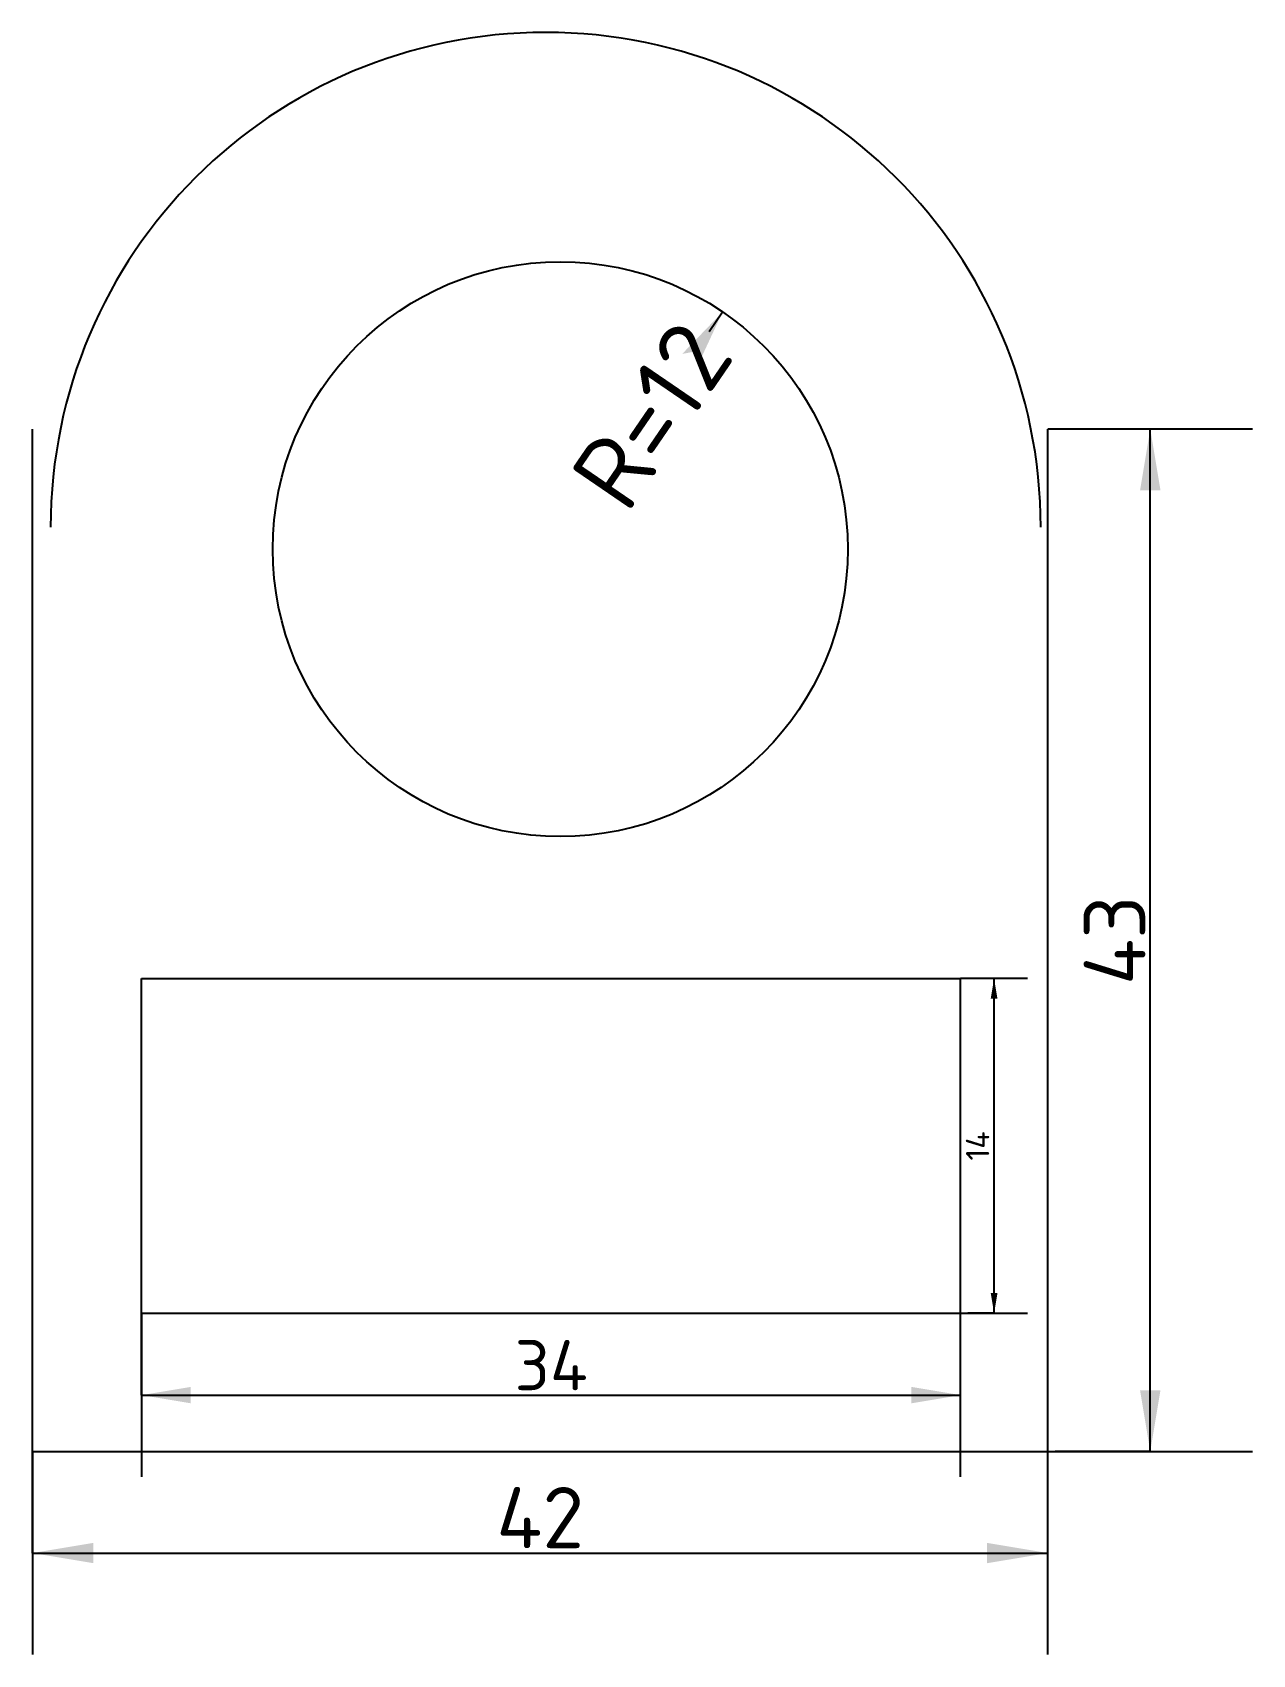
# Model space of a CAD drawing. Extents: x 0 to 50.9, y -8.5 to 59.2.
import ezdxf
from ezdxf.enums import TextEntityAlignment as Align

# ---------------------------------------------------------------- set-up
doc = ezdxf.new("R2010")
doc.units = 0
doc.layers.add('DIMENSIONS', color=1, linetype='CONTINUOUS')
doc.styles.add('ISOCPEUR', font='isocpeur.ttf')

# ---------------------------------------------------------------- blocks, each defined once
blk = doc.blocks.new('DIMTICK_ARROW')
at = {"color": 5}
blk.add_line((0, 0.5), (0, -0.5), dxfattribs=at)
at = {"color": 7}
blk.add_solid([(0, 0), (0.3, 0.05), (0.3, -0.05)], dxfattribs=at)
blk = doc.blocks.new('DIMTICK_RADIUS')
at = {"color": 7}
blk.add_solid([(0, 0), (0.3, 0.05), (0.3, -0.05), (0.25, 0)], dxfattribs=at)

msp = doc.modelspace()

# ---------------------------------------------------------------- linework, layer by layer
at = {"color": 3}
for p, q in [((0, 0), (0, 42.651)), ((0, 0), (0, 42.651)), ((42.348, 0), (42.348, 42.651)), ((42.348, 0), (42.348, 42.651)), ((4.554, 19.732), (38.705, 19.732)), ((4.554, 5.768), (4.554, 19.732)), ((4.554, 5.768), (4.554, 19.732)), ((4.554, 19.732), (38.705, 19.732)), ((38.705, 5.768), (38.705, 19.732)), ((38.705, 5.768), (38.705, 19.732)), ((4.554, 5.768), (38.705, 5.768)), ((4.554, 5.768), (38.705, 5.768)), ((0, 0), (42.348, 0)), ((0, 0), (42.348, 0))]:
    msp.add_line(p, q, dxfattribs=at)
msp.add_circle((22.009, 37.642), 11.991, dxfattribs=at)
msp.add_arc((21.402, 38.553), 20.643, 0, 180, dxfattribs=at)
at = {"layer": 'DIMENSIONS', "color": 7}
for p, q in [((28.215, 46.714), (28.779, 47.539)), ((46.613, 0), (46.613, 42.651)), ((46.613, 0), (46.613, 42.651)), ((46.613, 0), (46.613, 42.651)), ((46.613, 0), (46.613, 42.651)), ((46.613, 0), (46.613, 42.651)), ((46.613, 0), (46.613, 42.651)), ((46.613, 0), (46.613, 42.651)), ((46.613, 0), (46.613, 42.651)), ((46.613, 0), (46.613, 42.651)), ((46.613, 0), (46.613, 42.651)), ((46.613, 0), (46.613, 42.651)), ((40.101, 5.768), (40.101, 19.732)), ((40.101, 5.768), (40.101, 19.732)), ((40.101, 5.768), (40.101, 19.732)), ((40.101, 5.768), (40.101, 19.732)), ((40.101, 5.768), (40.101, 19.732)), ((40.101, 5.768), (40.101, 19.732)), ((40.101, 5.768), (40.101, 19.732)), ((40.101, 5.768), (40.101, 19.732)), ((40.101, 5.768), (40.101, 19.732)), ((40.101, 5.768), (40.101, 19.732)), ((40.101, 5.768), (40.101, 19.732)), ((40.101, 5.768), (40.101, 19.732)), ((4.554, 2.353), (38.705, 2.353)), ((4.554, 2.353), (38.705, 2.353)), ((4.554, 2.353), (38.705, 2.353)), ((4.554, 2.353), (38.705, 2.353)), ((4.554, 2.353), (38.705, 2.353)), ((4.554, 2.353), (38.705, 2.353)), ((4.554, 2.353), (38.705, 2.353)), ((4.554, 2.353), (38.705, 2.353)), ((4.554, 2.353), (38.705, 2.353)), ((4.554, 2.353), (38.705, 2.353)), ((4.554, 2.353), (38.705, 2.353)), ((4.554, 2.353), (38.705, 2.353)), ((4.554, 2.353), (38.705, 2.353)), ((4.554, 2.353), (38.705, 2.353)), ((4.554, 2.353), (38.705, 2.353)), ((0, -4.235), (42.348, -4.235)), ((0, -4.235), (42.348, -4.235)), ((0, -4.235), (42.348, -4.235)), ((0, -4.235), (42.348, -4.235)), ((0, -4.235), (42.348, -4.235)), ((0, -4.235), (42.348, -4.235)), ((0, -4.235), (42.348, -4.235)), ((0, -4.235), (42.348, -4.235)), ((0, -4.235), (42.348, -4.235)), ((0, -4.235), (42.348, -4.235)), ((0, -4.235), (42.348, -4.235)), ((0, -4.235), (42.348, -4.235)), ((0, -4.235), (42.348, -4.235)), ((0, -4.235), (42.348, -4.235))]:
    msp.add_line(p, q, dxfattribs=at)
at = {"layer": 'DIMENSIONS', "color": 5}
for p, q in [((46.613, 42.651), (42.648, 42.651)), ((46.613, 42.651), (42.648, 42.651)), ((46.613, 42.651), (42.648, 42.651)), ((46.613, 42.651), (42.648, 42.651)), ((46.613, 42.651), (42.648, 42.651)), ((46.613, 42.651), (42.648, 42.651)), ((46.613, 42.651), (42.648, 42.651)), ((46.613, 42.651), (42.648, 42.651)), ((46.613, 42.651), (42.648, 42.651)), ((46.613, 42.651), (42.648, 42.651)), ((46.613, 42.651), (42.648, 42.651)), ((40.101, 19.732), (39.005, 19.732)), ((40.101, 19.732), (39.005, 19.732)), ((40.101, 19.732), (39.005, 19.732)), ((40.101, 19.732), (39.005, 19.732)), ((40.101, 19.732), (39.005, 19.732)), ((40.101, 19.732), (39.005, 19.732)), ((40.101, 19.732), (39.005, 19.732)), ((40.101, 19.732), (39.005, 19.732)), ((40.101, 19.732), (39.005, 19.732)), ((40.101, 19.732), (39.005, 19.732)), ((40.101, 19.732), (39.005, 19.732)), ((40.101, 19.732), (39.005, 19.732)), ((4.554, 2.353), (4.554, 5.809)), ((4.554, 2.353), (4.554, 5.809)), ((4.554, 2.353), (4.554, 5.809)), ((4.554, 2.353), (4.554, 5.809)), ((4.554, 2.353), (4.554, 5.809)), ((4.554, 2.353), (4.554, 5.809)), ((4.554, 2.353), (4.554, 5.809)), ((4.554, 2.353), (4.554, 5.809)), ((4.554, 2.353), (4.554, 5.809)), ((4.554, 2.353), (4.554, 5.809)), ((4.554, 2.353), (4.554, 5.809)), ((4.554, 2.353), (4.554, 5.809)), ((4.554, 2.353), (4.554, 5.809)), ((4.554, 2.353), (4.554, 5.809)), ((4.554, 2.353), (4.554, 5.809)), ((38.705, 2.353), (38.705, 5.809)), ((38.705, 2.353), (38.705, 5.809)), ((38.705, 2.353), (38.705, 5.809)), ((38.705, 2.353), (38.705, 5.809)), ((38.705, 2.353), (38.705, 5.809)), ((38.705, 2.353), (38.705, 5.809)), ((38.705, 2.353), (38.705, 5.809)), ((38.705, 2.353), (38.705, 5.809)), ((38.705, 2.353), (38.705, 5.809)), ((38.705, 2.353), (38.705, 5.809)), ((38.705, 2.353), (38.705, 5.809)), ((38.705, 2.353), (38.705, 5.809)), ((38.705, 2.353), (38.705, 5.809)), ((38.705, 2.353), (38.705, 5.809)), ((38.705, 2.353), (38.705, 5.809)), ((40.101, 5.768), (39.005, 5.768)), ((40.101, 5.768), (39.005, 5.768)), ((40.101, 5.768), (39.005, 5.768)), ((40.101, 5.768), (39.005, 5.768)), ((40.101, 5.768), (39.005, 5.768)), ((40.101, 5.768), (39.005, 5.768)), ((40.101, 5.768), (39.005, 5.768)), ((40.101, 5.768), (39.005, 5.768)), ((40.101, 5.768), (39.005, 5.768)), ((40.101, 5.768), (39.005, 5.768)), ((40.101, 5.768), (39.005, 5.768)), ((40.101, 5.768), (39.005, 5.768)), ((0, -4.235), (0, 0.123)), ((0, -4.235), (0, 0.123)), ((0, -4.235), (0, 0.123)), ((0, -4.235), (0, 0.123)), ((0, -4.235), (0, 0.123)), ((0, -4.235), (0, 0.123)), ((0, -4.235), (0, 0.123)), ((0, -4.235), (0, 0.123)), ((0, -4.235), (0, 0.123)), ((0, -4.235), (0, 0.123)), ((0, -4.235), (0, 0.123)), ((0, -4.235), (0, 0.123)), ((0, -4.235), (0, 0.123)), ((0, -4.235), (0, 0.123)), ((42.348, -4.235), (42.348, 0.123)), ((42.348, -4.235), (42.348, 0.123)), ((42.348, -4.235), (42.348, 0.123)), ((42.348, -4.235), (42.348, 0.123)), ((42.348, -4.235), (42.348, 0.123)), ((42.348, -4.235), (42.348, 0.123)), ((42.348, -4.235), (42.348, 0.123)), ((42.348, -4.235), (42.348, 0.123)), ((42.348, -4.235), (42.348, 0.123)), ((42.348, -4.235), (42.348, 0.123)), ((42.348, -4.235), (42.348, 0.123)), ((42.348, -4.235), (42.348, 0.123)), ((42.348, -4.235), (42.348, 0.123)), ((42.348, -4.235), (42.348, 0.123)), ((46.613, 0), (42.648, 0)), ((46.613, 0), (42.648, 0)), ((46.613, 0), (42.648, 0)), ((46.613, 0), (42.648, 0)), ((46.613, 0), (42.648, 0)), ((46.613, 0), (42.648, 0)), ((46.613, 0), (42.648, 0)), ((46.613, 0), (42.648, 0)), ((46.613, 0), (42.648, 0)), ((46.613, 0), (42.648, 0)), ((46.613, 0), (42.648, 0))]:
    msp.add_line(p, q, dxfattribs=at)

# ---------------------------------------------------------------- block references
at = {"layer": 'DIMENSIONS'}
for name, p, xscale, yscale, rotation in [('DIMTICK_RADIUS', (28.779, 47.539), 7.993967960165574, 7.993967960165574, 235.62253229215062), ('DIMTICK_ARROW', (46.613, 42.651), 8.530272139771618, 8.530272139771618, 270), ('DIMTICK_ARROW', (46.613, 42.651), 8.530272139771618, 8.530272139771618, 270), ('DIMTICK_ARROW', (46.613, 42.651), 8.530272139771618, 8.530272139771618, 270), ('DIMTICK_ARROW', (46.613, 42.651), 8.530272139771618, 8.530272139771618, 270), ('DIMTICK_ARROW', (46.613, 42.651), 8.530272139771618, 8.530272139771618, 270), ('DIMTICK_ARROW', (46.613, 42.651), 8.530272139771618, 8.530272139771618, 270), ('DIMTICK_ARROW', (46.613, 42.651), 8.530272139771618, 8.530272139771618, 270), ('DIMTICK_ARROW', (46.613, 42.651), 8.530272139771618, 8.530272139771618, 270), ('DIMTICK_ARROW', (46.613, 42.651), 8.530272139771618, 8.530272139771618, 270), ('DIMTICK_ARROW', (46.613, 42.651), 8.530272139771618, 8.530272139771618, 270), ('DIMTICK_ARROW', (46.613, 42.651), 8.530272139771618, 8.530272139771618, 270), ('DIMTICK_ARROW', (40.101, 19.732), 2.792829312665441, 2.792829312665441, 270), ('DIMTICK_ARROW', (40.101, 19.732), 2.792829312665441, 2.792829312665441, 270), ('DIMTICK_ARROW', (40.101, 19.732), 2.792829312665441, 2.792829312665441, 270), ('DIMTICK_ARROW', (40.101, 19.732), 2.792829312665441, 2.792829312665441, 270), ('DIMTICK_ARROW', (40.101, 19.732), 2.792829312665441, 2.792829312665441, 270), ('DIMTICK_ARROW', (40.101, 19.732), 2.792829312665441, 2.792829312665441, 270), ('DIMTICK_ARROW', (40.101, 19.732), 2.792829312665441, 2.792829312665441, 270), ('DIMTICK_ARROW', (40.101, 19.732), 2.792829312665441, 2.792829312665441, 270), ('DIMTICK_ARROW', (40.101, 19.732), 2.792829312665441, 2.792829312665441, 270), ('DIMTICK_ARROW', (40.101, 19.732), 2.792829312665441, 2.792829312665441, 270), ('DIMTICK_ARROW', (40.101, 19.732), 2.792829312665441, 2.792829312665441, 270), ('DIMTICK_ARROW', (40.101, 19.732), 2.792829312665441, 2.792829312665441, 270), ('DIMTICK_ARROW', (40.101, 5.768), 2.792829312665441, 2.792829312665441, 90), ('DIMTICK_ARROW', (40.101, 5.768), 2.792829312665441, 2.792829312665441, 90), ('DIMTICK_ARROW', (40.101, 5.768), 2.792829312665441, 2.792829312665441, 90), ('DIMTICK_ARROW', (40.101, 5.768), 2.792829312665441, 2.792829312665441, 90), ('DIMTICK_ARROW', (40.101, 5.768), 2.792829312665441, 2.792829312665441, 90), ('DIMTICK_ARROW', (40.101, 5.768), 2.792829312665441, 2.792829312665441, 90), ('DIMTICK_ARROW', (40.101, 5.768), 2.792829312665441, 2.792829312665441, 90), ('DIMTICK_ARROW', (40.101, 5.768), 2.792829312665441, 2.792829312665441, 90), ('DIMTICK_ARROW', (40.101, 5.768), 2.792829312665441, 2.792829312665441, 90), ('DIMTICK_ARROW', (40.101, 5.768), 2.792829312665441, 2.792829312665441, 90), ('DIMTICK_ARROW', (40.101, 5.768), 2.792829312665441, 2.792829312665441, 90), ('DIMTICK_ARROW', (40.101, 5.768), 2.792829312665441, 2.792829312665441, 90), ('DIMTICK_ARROW', (38.705, 2.353), 6.830289079888307, 6.830289079888307, 180), ('DIMTICK_ARROW', (38.705, 2.353), 6.830289079888307, 6.830289079888307, 180), ('DIMTICK_ARROW', (38.705, 2.353), 6.830289079888307, 6.830289079888307, 180), ('DIMTICK_ARROW', (38.705, 2.353), 6.830289079888307, 6.830289079888307, 180), ('DIMTICK_ARROW', (38.705, 2.353), 6.830289079888307, 6.830289079888307, 180), ('DIMTICK_ARROW', (38.705, 2.353), 6.830289079888307, 6.830289079888307, 180), ('DIMTICK_ARROW', (38.705, 2.353), 6.830289079888307, 6.830289079888307, 180), ('DIMTICK_ARROW', (38.705, 2.353), 6.830289079888307, 6.830289079888307, 180), ('DIMTICK_ARROW', (38.705, 2.353), 6.830289079888307, 6.830289079888307, 180), ('DIMTICK_ARROW', (38.705, 2.353), 6.830289079888307, 6.830289079888307, 180), ('DIMTICK_ARROW', (38.705, 2.353), 6.830289079888307, 6.830289079888307, 180), ('DIMTICK_ARROW', (38.705, 2.353), 6.830289079888307, 6.830289079888307, 180), ('DIMTICK_ARROW', (38.705, 2.353), 6.830289079888307, 6.830289079888307, 180), ('DIMTICK_ARROW', (38.705, 2.353), 6.830289079888307, 6.830289079888307, 180), ('DIMTICK_ARROW', (38.705, 2.353), 6.830289079888307, 6.830289079888307, 180), ('DIMTICK_ARROW', (46.613, 0), 8.530272139771618, 8.530272139771618, 90), ('DIMTICK_ARROW', (46.613, 0), 8.530272139771618, 8.530272139771618, 90), ('DIMTICK_ARROW', (46.613, 0), 8.530272139771618, 8.530272139771618, 90), ('DIMTICK_ARROW', (46.613, 0), 8.530272139771618, 8.530272139771618, 90), ('DIMTICK_ARROW', (46.613, 0), 8.530272139771618, 8.530272139771618, 90), ('DIMTICK_ARROW', (46.613, 0), 8.530272139771618, 8.530272139771618, 90), ('DIMTICK_ARROW', (46.613, 0), 8.530272139771618, 8.530272139771618, 90), ('DIMTICK_ARROW', (46.613, 0), 8.530272139771618, 8.530272139771618, 90), ('DIMTICK_ARROW', (46.613, 0), 8.530272139771618, 8.530272139771618, 90), ('DIMTICK_ARROW', (46.613, 0), 8.530272139771618, 8.530272139771618, 90), ('DIMTICK_ARROW', (46.613, 0), 8.530272139771618, 8.530272139771618, 90), ('DIMTICK_ARROW', (42.348, -4.235), 8.4695584590615, 8.4695584590615, 180), ('DIMTICK_ARROW', (42.348, -4.235), 8.4695584590615, 8.4695584590615, 180), ('DIMTICK_ARROW', (42.348, -4.235), 8.4695584590615, 8.4695584590615, 180), ('DIMTICK_ARROW', (42.348, -4.235), 8.4695584590615, 8.4695584590615, 180), ('DIMTICK_ARROW', (42.348, -4.235), 8.4695584590615, 8.4695584590615, 180), ('DIMTICK_ARROW', (42.348, -4.235), 8.4695584590615, 8.4695584590615, 180), ('DIMTICK_ARROW', (42.348, -4.235), 8.4695584590615, 8.4695584590615, 180), ('DIMTICK_ARROW', (42.348, -4.235), 8.4695584590615, 8.4695584590615, 180), ('DIMTICK_ARROW', (42.348, -4.235), 8.4695584590615, 8.4695584590615, 180), ('DIMTICK_ARROW', (42.348, -4.235), 8.4695584590615, 8.4695584590615, 180), ('DIMTICK_ARROW', (42.348, -4.235), 8.4695584590615, 8.4695584590615, 180), ('DIMTICK_ARROW', (42.348, -4.235), 8.4695584590615, 8.4695584590615, 180), ('DIMTICK_ARROW', (42.348, -4.235), 8.4695584590615, 8.4695584590615, 180), ('DIMTICK_ARROW', (42.348, -4.235), 8.4695584590615, 8.4695584590615, 180)]:
    msp.add_blockref(name, p, dxfattribs=dict(at, xscale=xscale, yscale=yscale, rotation=rotation))
for p, xscale, yscale in [((4.554, 2.353), 6.830289079888307, 6.830289079888307), ((4.554, 2.353), 6.830289079888307, 6.830289079888307), ((4.554, 2.353), 6.830289079888307, 6.830289079888307), ((4.554, 2.353), 6.830289079888307, 6.830289079888307), ((4.554, 2.353), 6.830289079888307, 6.830289079888307), ((4.554, 2.353), 6.830289079888307, 6.830289079888307), ((4.554, 2.353), 6.830289079888307, 6.830289079888307), ((4.554, 2.353), 6.830289079888307, 6.830289079888307), ((4.554, 2.353), 6.830289079888307, 6.830289079888307), ((4.554, 2.353), 6.830289079888307, 6.830289079888307), ((4.554, 2.353), 6.830289079888307, 6.830289079888307), ((4.554, 2.353), 6.830289079888307, 6.830289079888307), ((4.554, 2.353), 6.830289079888307, 6.830289079888307), ((4.554, 2.353), 6.830289079888307, 6.830289079888307), ((4.554, 2.353), 6.830289079888307, 6.830289079888307), ((0, -4.235), 8.4695584590615, 8.4695584590615), ((0, -4.235), 8.4695584590615, 8.4695584590615), ((0, -4.235), 8.4695584590615, 8.4695584590615), ((0, -4.235), 8.4695584590615, 8.4695584590615), ((0, -4.235), 8.4695584590615, 8.4695584590615), ((0, -4.235), 8.4695584590615, 8.4695584590615), ((0, -4.235), 8.4695584590615, 8.4695584590615), ((0, -4.235), 8.4695584590615, 8.4695584590615), ((0, -4.235), 8.4695584590615, 8.4695584590615), ((0, -4.235), 8.4695584590615, 8.4695584590615), ((0, -4.235), 8.4695584590615, 8.4695584590615), ((0, -4.235), 8.4695584590615, 8.4695584590615), ((0, -4.235), 8.4695584590615, 8.4695584590615), ((0, -4.235), 8.4695584590615, 8.4695584590615)]:
    msp.add_blockref('DIMTICK_ARROW', p, dxfattribs=dict(at, xscale=xscale, yscale=yscale))

# ---------------------------------------------------------------- texts
at = {"layer": 'DIMENSIONS', "color": 7, "style": 'ISOCPEUR'}
msp.add_text('R=12', height=2.9977, rotation=55.62253, dxfattribs=at).set_placement((28.102, 46.549), align=Align.MIDDLE_RIGHT)
for s, height, p in [('43', 2.5695, (45.128, 21.326)), ('43', 2.5695, (45.128, 21.326)), ('43', 2.5695, (45.128, 21.326)), ('43', 2.5695, (45.128, 21.326)), ('43', 2.5695, (45.128, 21.326)), ('43', 2.5695, (45.128, 21.326)), ('43', 2.5695, (45.128, 21.326)), ('43', 2.5695, (45.128, 21.326)), ('43', 2.5695, (45.128, 21.326)), ('43', 2.5695, (45.128, 21.326)), ('43', 2.5695, (45.128, 21.326)), ('14', 0.9758, (39.413, 12.75)), ('14', 0.9758, (39.413, 12.75)), ('14', 0.9758, (39.413, 12.75)), ('14', 0.9758, (39.413, 12.75)), ('14', 0.9758, (39.413, 12.75)), ('14', 0.9758, (39.413, 12.75)), ('14', 0.9758, (39.413, 12.75)), ('14', 0.9758, (39.413, 12.75)), ('14', 0.9758, (39.413, 12.75)), ('14', 0.9758, (39.413, 12.75)), ('14', 0.9758, (39.413, 12.75)), ('14', 0.9758, (39.413, 12.75))]:
    msp.add_text(s, height=height, rotation=90, dxfattribs=at).set_placement(p, align=Align.MIDDLE_CENTER)
for s, height, p in [('34', 2.0973, (21.629, 3.601)), ('34', 2.0973, (21.629, 3.601)), ('34', 2.0973, (21.629, 3.601)), ('34', 2.0973, (21.629, 3.601)), ('34', 2.0973, (21.629, 3.601)), ('34', 2.0973, (21.629, 3.601)), ('34', 2.0973, (21.629, 3.601)), ('34', 2.0973, (21.629, 3.601)), ('34', 2.0973, (21.629, 3.601)), ('34', 2.0973, (21.629, 3.601)), ('34', 2.0973, (21.629, 3.601)), ('34', 2.0973, (21.629, 3.601)), ('34', 2.0973, (21.629, 3.601)), ('34', 2.0973, (21.629, 3.601)), ('34', 2.0973, (21.629, 3.601)), ('42', 2.5527, (21.174, -2.758)), ('42', 2.5527, (21.174, -2.758)), ('42', 2.5527, (21.174, -2.758)), ('42', 2.5527, (21.174, -2.758)), ('42', 2.5527, (21.174, -2.758)), ('42', 2.5527, (21.174, -2.758)), ('42', 2.5527, (21.174, -2.758)), ('42', 2.5527, (21.174, -2.758)), ('42', 2.5527, (21.174, -2.758)), ('42', 2.5527, (21.174, -2.758)), ('42', 2.5527, (21.174, -2.758)), ('42', 2.5527, (21.174, -2.758)), ('42', 2.5527, (21.174, -2.758)), ('42', 2.5527, (21.174, -2.758))]:
    msp.add_text(s, height=height, dxfattribs=at).set_placement(p, align=Align.MIDDLE_CENTER)

doc.saveas('drawing.dxf')
